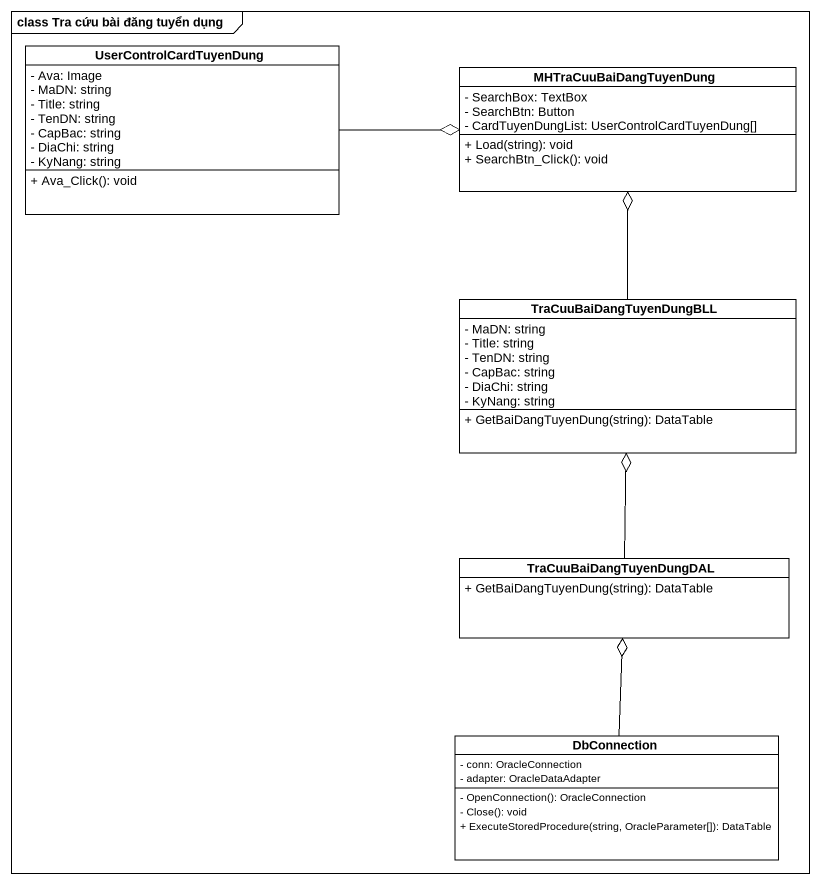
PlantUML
@startuml
mainframe class Tra cứu bài đăng tuyển dụng
hide circle
hide empty members
skinparam classAttributeIconSize 0
class UserControlCardTuyenDung {
  - Ava: Image
  - MaDN: string
  - Title: string
  - TenDN: string
  - CapBac: string
  - DiaChi: string
  - KyNang: string
  + Ava_Click(): void
}
class MHTraCuuBaiDangTuyenDung {
  - SearchBox: TextBox
  - SearchBtn: Button
  - CardTuyenDungList: UserControlCardTuyenDung[]
  + Load(string): void
  + SearchBtn_Click(): void
}
class TraCuuBaiDangTuyenDungBLL {
  - MaDN: string
  - Title: string
  - TenDN: string
  - CapBac: string
  - DiaChi: string
  - KyNang: string
  + GetBaiDangTuyenDung(string): DataTable
}
class TraCuuBaiDangTuyenDungDAL {
  + GetBaiDangTuyenDung(string): DataTable
}
class DbConnection {
  - conn: OracleConnection
  - adapter: OracleDataAdapter
  - OpenConnection(): OracleConnection
  - Close(): void
  + ExecuteStoredProcedure(string, OracleParameter[]): DataTable
}
UserControlCardTuyenDung -right-o MHTraCuuBaiDangTuyenDung
TraCuuBaiDangTuyenDungBLL -up-o MHTraCuuBaiDangTuyenDung
TraCuuBaiDangTuyenDungDAL -up-o TraCuuBaiDangTuyenDungBLL
DbConnection -up-o TraCuuBaiDangTuyenDungDAL
@enduml
